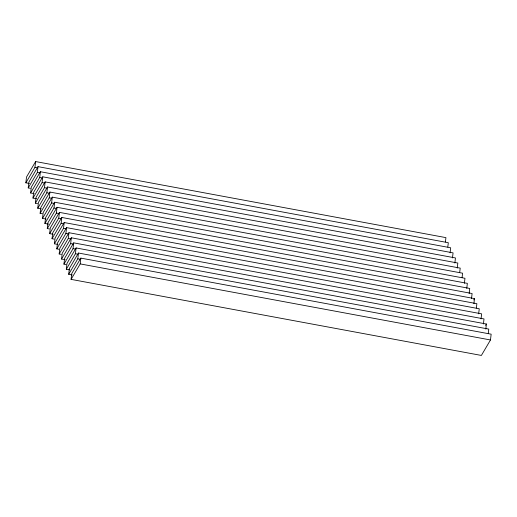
<?xml version="1.0" encoding="UTF-8"?>
<svg xmlns="http://www.w3.org/2000/svg" width="517" height="517" viewBox="0 0 517 517"><rect width="100%" height="100%" fill="white"/><g stroke="black" fill="none" stroke-linecap="round" stroke-linejoin="round"><path stroke-width="0.78" d="M29.411 183.483L25.85 182.824L26.516 177.034L35.621 161.562L445.925 237.626L445.421 241.969M30.367 188.298L28.228 187.904L28.894 182.113L38.006 166.642L448.304 242.712L447.806 247.048M34.174 193.649L30.613 192.983L31.278 187.199L40.384 171.728L450.682 247.792L450.1 252.852M25.85 182.824L34.956 167.353L35.621 161.562M36.552 198.728L32.991 198.069L33.657 192.279L42.762 176.808L453.066 252.871L452.478 257.938M28.228 187.904L37.34 172.432L38.006 166.642M37.508 203.543L35.369 203.149L36.035 197.358L45.147 181.887L455.445 257.951L454.863 263.017M30.613 192.983L39.719 177.512L40.384 171.728M41.315 208.894L37.754 208.228L38.42 202.444L47.525 186.973L457.823 263.037L457.241 268.097M32.991 198.069L42.097 182.598L42.762 176.808M42.271 213.708L40.132 213.314L40.798 207.524L49.903 192.053L460.208 268.116L459.703 272.459M35.369 203.149L44.481 187.677L45.147 181.887M46.071 219.053L42.51 218.394L43.176 212.603L52.288 197.132L462.586 273.196L462.088 277.539M37.754 208.228L46.86 192.757L47.525 186.973M48.456 224.132L44.895 223.473L45.561 217.689L54.666 202.218L464.964 278.282L464.382 283.342M40.132 213.314L49.238 197.843L49.903 192.053M49.412 228.953L47.273 228.559L47.939 222.769L57.044 207.298L467.349 283.361L466.767 288.428M42.51 218.394L51.622 202.922L52.288 197.132M53.219 234.298L49.651 233.639L50.317 227.848L59.429 212.377L469.727 288.441L469.145 293.507M44.895 223.473L54.001 208.002L54.666 202.218M54.169 239.119L52.036 238.718L52.702 232.934L61.807 217.463L472.105 293.527L471.523 298.587M47.273 228.559L56.379 213.088L57.044 207.298M57.975 244.463L54.414 243.804L55.08 238.014L64.186 222.543L474.49 298.606L473.908 303.673M49.651 233.639L58.764 218.168L59.429 212.377M58.932 249.278L56.792 248.884L57.458 243.093L66.57 227.622L476.868 303.686L476.37 308.029M52.036 238.718L61.142 223.247L61.807 217.463M61.31 254.364L59.177 253.963L59.843 248.179L68.948 232.708L479.246 308.772L478.664 313.832M54.414 243.804L63.52 228.333L64.186 222.543M65.116 259.708L61.555 259.049L62.221 253.259L71.327 237.788L481.631 313.851L481.049 318.918M56.792 248.884L65.905 233.413L66.57 227.622M66.073 264.523L63.934 264.129L64.599 258.338L73.711 242.867L484.009 318.931L483.427 323.997M59.177 253.963L68.283 238.492L68.948 232.708M69.879 269.868L66.318 269.208L66.984 263.424L76.089 247.947L486.387 324.017L485.806 329.077M61.555 259.049L70.661 243.572L71.327 237.788M72.257 274.954L68.696 274.288L69.362 268.504L78.468 253.033L488.772 329.096L488.268 333.439M63.934 264.129L73.046 248.658L73.711 242.867M71.075 279.374L71.74 273.583L80.852 258.112L491.15 334.176L490.484 339.966L481.379 355.438L71.075 279.374L80.187 263.903L80.852 258.112M66.318 269.208L75.424 253.737L76.089 247.947M68.696 274.288L77.802 258.817L78.468 253.033M473.695 299.95L474.49 298.606M485.599 325.361L486.387 324.017M34.956 167.353L37.095 167.747M37.34 172.432L39.473 172.827M39.719 177.512L41.858 177.913M42.097 182.598L44.236 182.992M44.481 187.677L46.614 188.072M46.86 192.757L48.999 193.158M49.238 197.843L51.377 198.237M51.622 202.922L53.755 203.317M54.001 208.002L56.14 208.403M56.379 213.088L58.518 213.482M58.764 218.168L60.896 218.562M61.142 223.247L63.281 223.641M63.52 228.333L65.659 228.727M65.905 233.413L68.037 233.807M68.283 238.492L70.422 238.886M70.661 243.572L72.8 243.972M73.046 248.658L75.178 249.052M75.424 253.737L77.563 254.131M77.802 258.817L79.941 259.217M80.187 263.903L490.484 339.966"/></g></svg>
